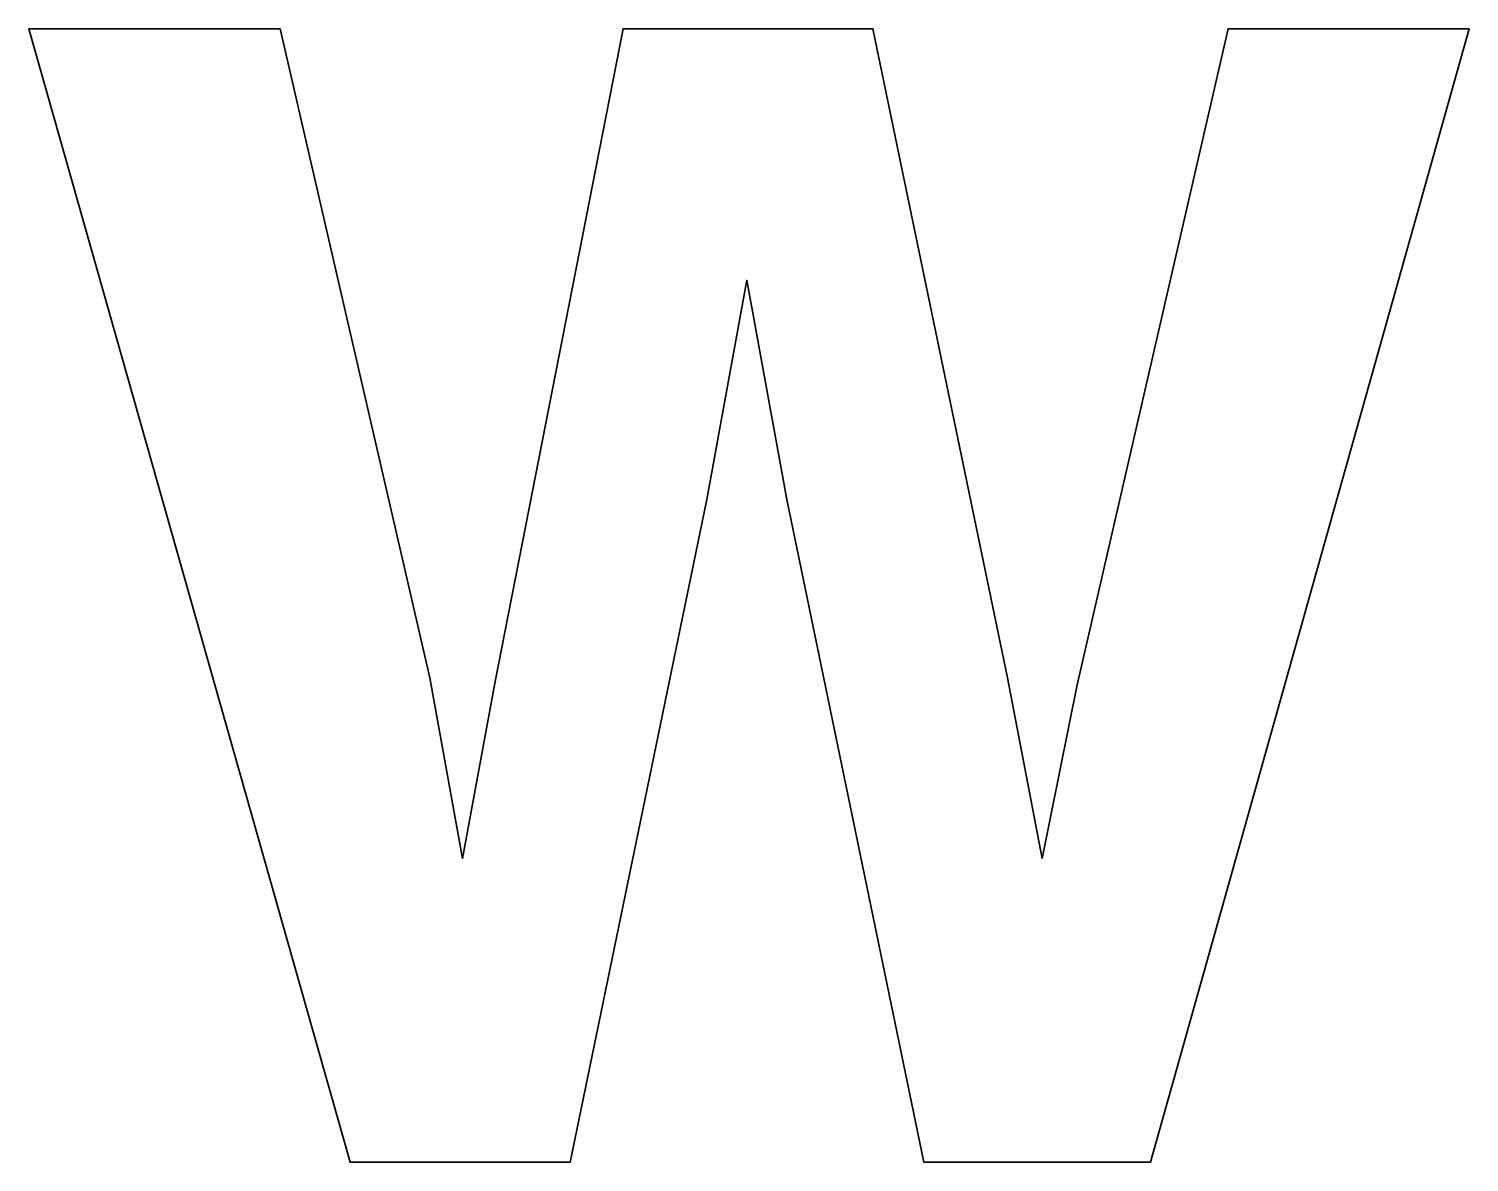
# Model space of a CAD drawing. Header units: inches. Extents: x 0 to 165, y 0 to 130.
import ezdxf

# ---------------------------------------------------------------- set-up
doc = ezdxf.new("R2010")
doc.units = ezdxf.units.IN
doc.header["$MEASUREMENT"] = 0
doc.layers.add('Layer 1', color=7, linetype='Continuous')

msp = doc.modelspace()

# ---------------------------------------------------------------- linework, layer by layer
at = {"layer": 'Layer 1', "color": 179, "lineweight": 35, "true_color": 0x231f20}
msp.add_lwpolyline([(28.84, 130), (46, 55.55), (49.74, 34.84), (53.49, 55.13), (68.17, 130), (96.84, 130), (112.28, 55.57), (116.24, 34.84), (120.25, 54.76), (137.58, 130), (165.24, 130), (128.67, 0), (102.66, 0), (86.96, 76.02), (82.37, 101.16), (77.79, 76.02), (62.09, 0), (36.86, 0), (0, 130), (28.84, 130)], dxfattribs=at)

doc.saveas('drawing.dxf')
